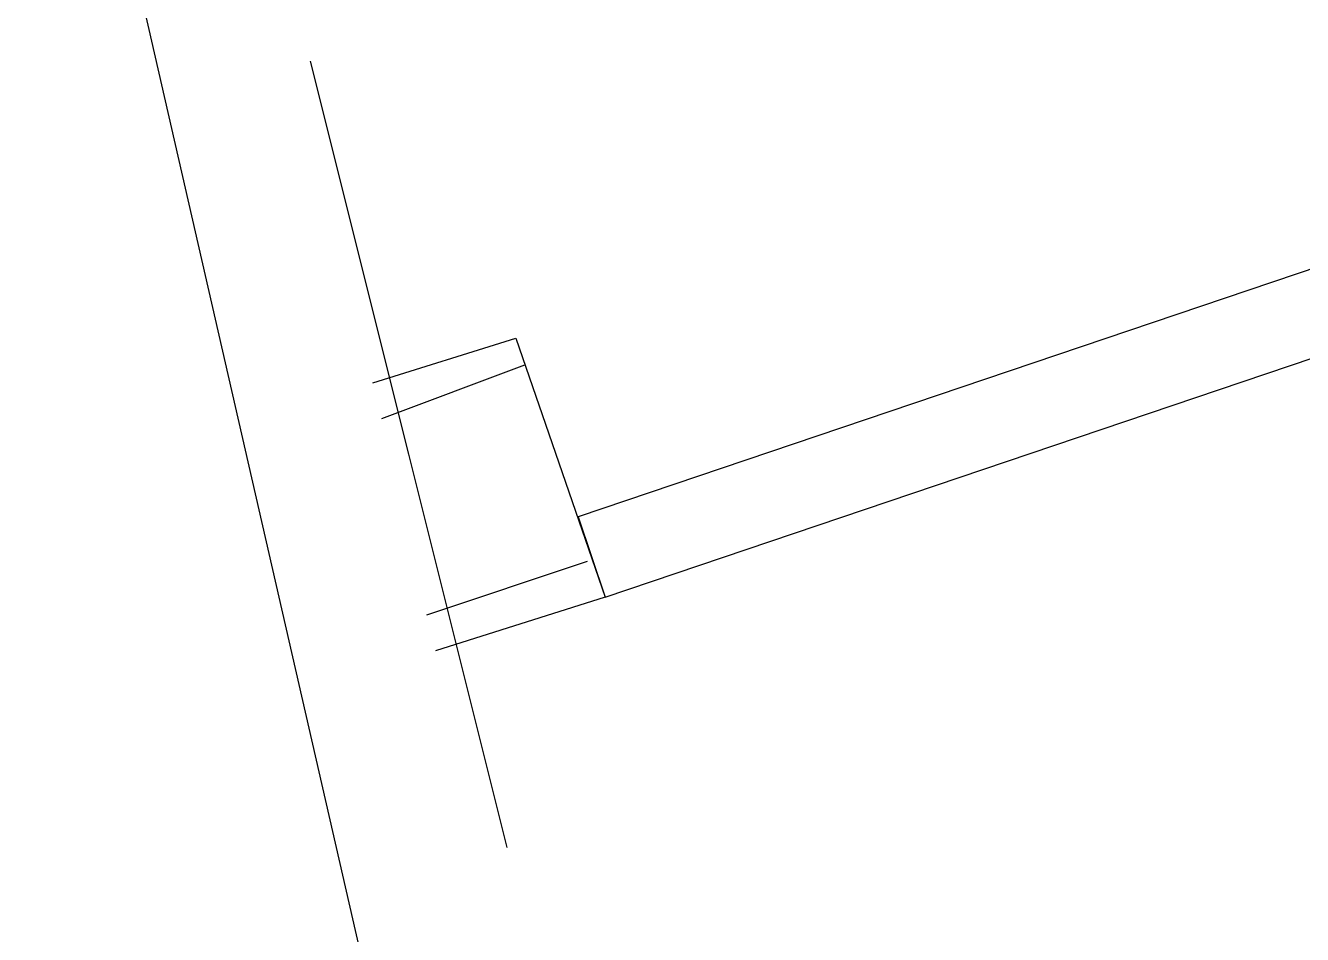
# Model space of a CAD drawing. Header units: feet. Extents: x -84 to 198, y -22 to 181.
# Drawn here: x 15.308 to 17.214, y 47.981 to 49.338 of the extents above; entities that cross this region are included whole.
import ezdxf

# ---------------------------------------------------------------- set-up
doc = ezdxf.new("R2010")
doc.units = ezdxf.units.FT
doc.layers.add('A-LINEA', color=7, linetype='CONTINUOUS')

msp = doc.modelspace()

# ---------------------------------------------------------------- linework, layer by layer
at = {"layer": 'A-LINEA'}
for p, q in [((15.1067, 51.0178), (15.9333, 47.4044)), ((15.1067, 51.0178), (15.9333, 47.4044)), ((15.8267, 48.8044), (16.04, 48.8711)), ((16.04, 48.8711), (16.1733, 48.4844)), ((15.84, 48.7511), (16.0533, 48.8311)), ((16.1467, 48.5378), (15.9067, 48.4578)), ((16.1733, 48.4844), (15.92, 48.4044))]:
    msp.add_line(p, q, dxfattribs=at)
for points in [[(18.8133, 49.5111), (16.1333, 48.6044), (16.1733, 48.4844), (18.8533, 49.3911), (18.8133, 49.5111)], [(15.7333, 49.2844), (15.88, 48.6978), (16.0267, 48.1111)], [(15.7333, 49.2844), (15.88, 48.6978), (16.0267, 48.1111)]]:
    msp.add_lwpolyline(points, dxfattribs=at)

doc.saveas('drawing.dxf')
